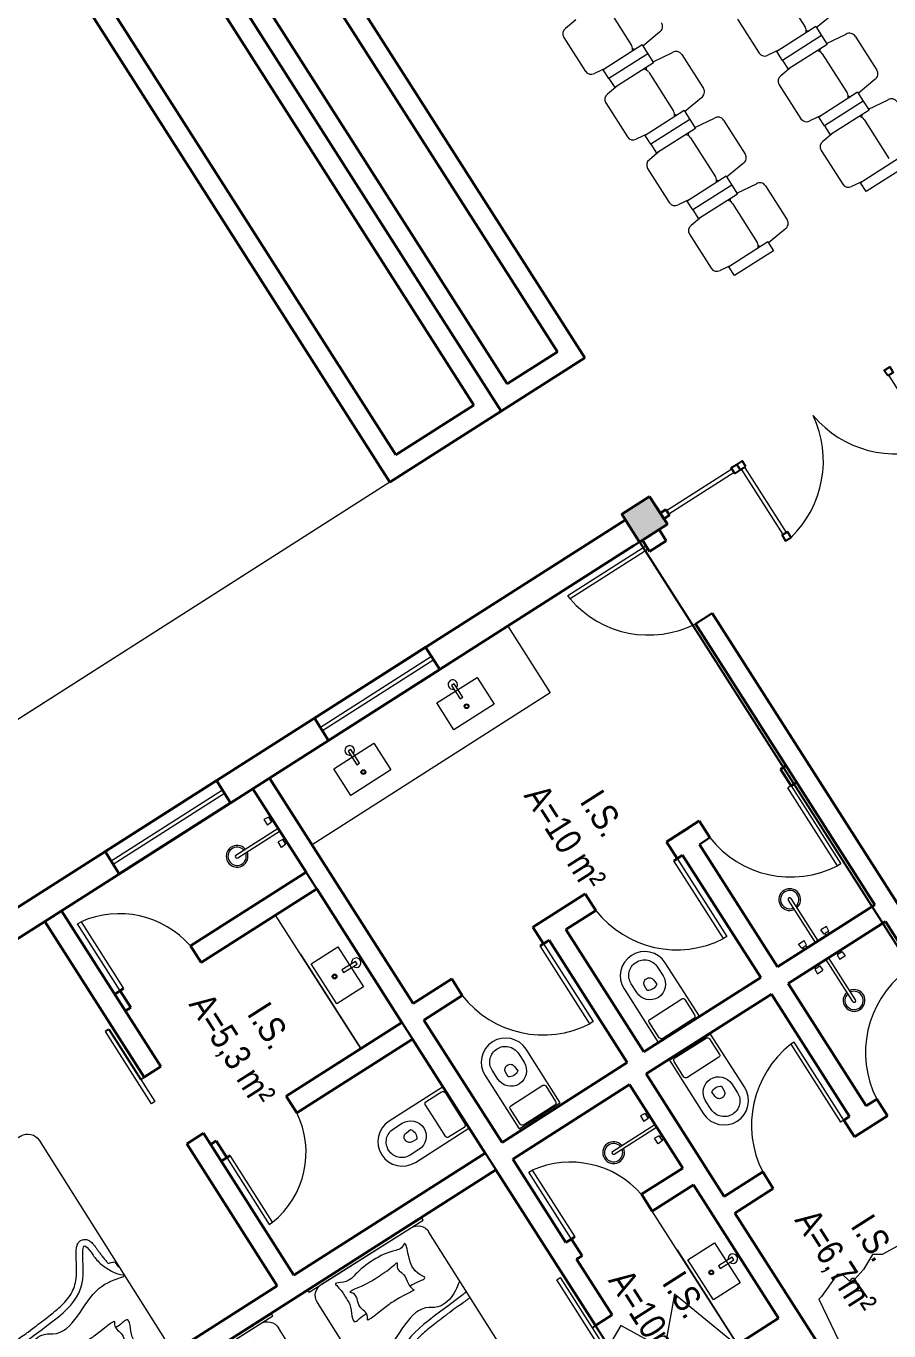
# Model space of a CAD drawing. Header units: metres. Extents: x -71 to 881, y -503 to 661.
# Drawn here: x 158.03 to 164.57, y 545.65 to 555.54 of the extents above; entities that cross this region are included whole.
import ezdxf

# ---------------------------------------------------------------- set-up
doc = ezdxf.new("R2010")
doc.units = ezdxf.units.M
doc.linetypes.add('ACAD_ISO02W100', pattern=[15, 12, -3])
for name, color, linetype, lineweight in [('02. Paredes', 6, 'Continuous', 30), ('03. Esquadria janelas', 2, 'Continuous', 15), ('03. Esquadria Porta', 2, 'Continuous', 15), ('04. Pisos', 8, 'Continuous', 5), ('05. Textos', 5, 'Continuous', 0), ('07. Mobiliário', 51, 'Continuous', 5), ('08. Projeção', 1, 'ACAD_ISO02W100', 5)]:
    doc.layers.add(name, color=color, linetype=linetype, lineweight=lineweight)
doc.layers.add('ARBRE', color=100, linetype='Continuous', lineweight=13, true_color=0x00ff3f)
doc.styles.add('ESC 1.100', font='ARIALN.TTF', dxfattribs={"height": 0.2})

# ---------------------------------------------------------------- blocks, each defined once
blk = doc.blocks.new('WMF2', base_point=(0, 0.01))
at = {"color": 251, "lineweight": 0, "true_color": 0x636466}
for points in [[(162.25, -221.47), (162.55, -220.76), (164.41, -221.19), (167.6, -217.66), (169.53, -216.89), (170.28, -213.15), (171.44, -210.43), (167.5, -207.63), (170.63, -209.8), (171.33, -210.11), (171.53, -210.62), (172.06, -210.42), (172.36, -209.7), (174.37, -210.56), (175.39, -210.16), (176.98, -204.42), (177.29, -203.7), (165.65, -192.21)], [(192.69, -188.7), (207.51, -193.95), (205.44, -181.84), (216.23, -183.49), (218.11, -173.58)]]:
    blk.add_lwpolyline(points, dxfattribs=at)
blk = doc.blocks.new('VASO-CAIXA')
at = {"color": 0, "linetype": 'ByBlock'}
blk.add_lwpolyline([(18.5, 0), (18.5, -48.1, -0.412623), (0, -66.5, -0.412623), (-18.5, -48.1), (-18.5, 0), (0, 0), (17.29, 0)], format="xyb", close=True, dxfattribs=at)
at = {"color": 13, "linetype": 'ByBlock'}
for points in [[(14.5, -18.2, 0.333333), (16, -16.7), (16, -2.7, 0.324141), (14, -0.7), (-14, -0.7, 0.324141), (-16, -2.7), (-16, -16.7, 0.333333), (-14.5, -18.2), (0, -18.2)], [(11.8, -40.6, 0.411784), (0, -28.7, 0.411784), (-11.8, -40.6), (-11.8, -48.5, 0.418677), (0, -60.2, 0.418677), (11.8, -48.5)], [(4.3, -37.8, 0.16754), (0, -36.3, 0.16754), (-4.3, -37.8), (-4, -41.8, 0.428571), (0, -45.5, 0.428571), (4, -41.8)]]:
    blk.add_lwpolyline(points, format="xyb", close=True, dxfattribs=at)
blk = doc.blocks.new('camasolteiro02')
for p, q in [((51.15, 0), (-51.15, 0)), ((-51.15, 0), (51.15, 0)), ((-51.14, -2), (-51.15, 0)), ((51.14, -2), (51.15, 0)), ((40, -2), (-51.14, -2)), ((35, -2), (-35, -2)), ((51.14, -2), (-34.14, -2)), ((-50, -190), (-50, -12)), ((50, -190), (50, -12)), ((40, -200), (-40, -200))]:
    blk.add_line(p, q)
for centre, radius, start, end in [((-40, -12), 10, 90, 180), ((40, -12), 10, 0, 90), ((-49.02, -57.43), 1.23, 90, 142.84305), ((49.06, -69.73), 1.23, 39.61452, 90), ((-40, -190), 10, 180, 270), ((40, -190), 10, 270, 0)]:
    blk.add_arc(centre, radius, start, end)
for points, knots in [([(-15.88, -39.03), (-16.71, -38.93), (-21.13, -38.66), (-30.84, -41.71), (-24.55, -32.19), (-24.19, -25.01), (-32.17, -7.21), (-25.49, -11.92), (-11.56, -6.27), (9.3, -7.15), (22.09, -11.9), (31.11, -6.49), (30.97, -7.79), (30.62, -11.05), (29.37, -14.92), (30.08, -21.22), (28.48, -27.89), (37.87, -40.61), (28.35, -39.2), (25.18, -38.88), (23.06, -38.95), (23.02, -38.95)], [81.687104, 81.687104, 81.687104, 81.687104, 84.303092, 94.490265, 95.821174, 114.974443, 124.217806, 127.994946, 132.672535, 168.407907, 181.157056, 185.083873, 185.083873, 185.083873, 194.913874, 196.95947, 203.804533, 217.332123, 221.076914, 227.501963, 227.635262, 227.635262, 227.635262, 227.635262]), ([(-12.63, -42.94), (-14.11, -43.05), (-15.54, -43.17), (-16.97, -43.28), (-16.87, -43.03), (-15.99, -40.88), (-15.37, -35.93), (-18.07, -28.7), (-13.3, -22.62), (-18.16, -18.49), (-7.84, -20.1), (1.61, -20.01), (11.29, -20.4), (26.32, -17.37), (22.41, -21.46), (22.92, -26.13), (25.95, -32.79), (21.27, -39.03), (26.3, -44.49), (21.88, -43.96), (0.52, -41.86), (-12.63, -42.94)], [128.109957, 128.109957, 128.109957, 128.109957, 133.877174, 133.877174, 133.877174, 134.700022, 140.852367, 148.288711, 156.818578, 158.771961, 161.075668, 177.368653, 194.033089, 200.69833, 202.514132, 207.842433, 213.9765, 223.65884, 225.88537, 231.073357, 231.878679, 231.878679, 231.878679, 231.878679]), ([(-50, -64.79), (-49.44, -65.61), (-5.05, -69.69), (19.93, -66.93), (37.64, -114.46), (38.04, -91.37), (39.37, -84.45), (43.88, -75.43), (47.11, -71.43), (49.83, -69.5), (49.34, -68.99), (49.16, -68.68), (49.06, -68.5)], [1.179138, 1.179138, 1.179138, 1.179138, 4.278979, 98.140229, 150.29156, 154.194563, 163.809696, 172.228699, 179.388193, 179.916356, 180.434462, 181.065997, 181.065997, 181.065997, 181.065997]), ([(-50, -70.42), (-49.95, -70.43), (-49.9, -70.45), (-49.26, -70.61), (-48.75, -70.69), (-48.08, -70.77), (-47.87, -70.79), (-47.51, -70.83), (-47.37, -70.84), (-46.85, -70.9), (-46.48, -70.93), (-45.38, -71.04), (-44.65, -71.11), (-42.5, -71.32), (-36.1, -71.45), (-32, -71.82), (-29.4, -72.04), (-21.97, -72.68), (-17.52, -73.07), (-9.52, -73.94), (-5.98, -74.43), (-0.29, -75.56), (1.99, -76.16), (6.11, -77.58), (7.96, -78.41), (11.39, -80.41), (12.97, -81.57), (16.04, -84.4), (17.52, -86.07), (19.42, -88.66), (19.84, -89.26), (20.69, -90.53), (21.11, -91.19), (22.51, -93.44), (23.48, -95.11), (25.21, -98.11), (25.99, -99.46), (27.29, -101.64), (27.81, -102.49), (28.75, -103.91), (29.16, -104.49), (29.91, -105.48), (30.25, -105.89), (30.92, -106.61), (31.25, -106.93), (31.94, -107.5), (32.29, -107.76), (33.05, -108.21), (33.44, -108.4), (34.29, -108.7), (34.72, -108.81), (35.69, -108.93), (36.22, -108.93), (37.3, -108.78), (37.84, -108.62), (38.83, -108.18), (39.27, -107.89), (40.01, -107.29), (40.32, -106.97), (40.83, -106.34), (41.04, -106.02), (41.39, -105.42), (41.53, -105.13), (41.91, -104.24), (42.08, -103.68), (42.37, -102.51), (42.48, -101.91), (42.66, -100.65), (42.74, -99.97), (42.83, -98.84), (42.86, -98.4), (42.9, -97.58), (42.91, -97.2), (42.94, -96.44), (42.96, -96.07), (42.98, -95.25), (43, -94.8), (43.05, -93.89), (43.08, -93.44), (43.15, -92.51), (43.2, -92.03), (43.36, -90.6), (43.48, -89.61), (43.68, -87.97), (43.76, -87.34), (43.88, -86.16), (43.93, -85.61), (43.99, -84.76), (44.01, -84.46), (44.06, -83.57), (44.08, -82.99), (49.11, -81.89), (49.12, -81.36), (49.16, -80.04), (49.21, -79.3), (49.35, -78.04), (49.46, -77.52), (49.62, -77.01), (49.66, -76.89), (49.76, -76.65), (49.81, -76.54), (49.91, -76.34), (49.95, -76.27), (50, -76.19)], [2.761415, 2.761415, 2.761415, 2.761415, 2.829206, 2.829206, 3.660886, 3.660886, 4.097157, 4.097157, 4.464162, 4.464162, 5.39152, 5.39152, 7.246236, 7.246236, 10.955667, 10.955667, 18.37453, 18.37453, 33.212255, 33.212255, 48.04998, 48.04998, 60.019504, 60.019504, 71.989027, 71.989027, 83.95855, 83.95855, 95.928074, 95.928074, 99.337206, 99.337206, 102.746339, 102.746339, 110.488091, 110.488091, 116.982094, 116.982094, 121.58744, 121.58744, 125.074699, 125.074699, 127.748544, 127.748544, 129.874348, 129.874348, 131.607074, 131.607074, 133.012182, 133.012182, 134.185572, 134.185572, 135.358962, 135.358962, 136.532352, 136.532352, 137.705742, 137.705742, 138.879132, 138.879132, 140.052522, 140.052522, 141.225912, 141.225912, 143.645822, 143.645822, 146.065732, 146.065732, 148.485642, 148.485642, 149.88036, 149.88036, 151.014889, 151.014889, 152.149417, 152.149417, 153.508303, 153.508303, 155.04767, 155.04767, 156.587038, 156.587038, 159.665773, 159.665773, 161.486893, 161.486893, 162.994551, 162.994551, 163.773757, 163.773757, 165.332168, 165.332168, 166.890579, 166.890579, 169.462976, 169.462976, 172.035372, 172.035372, 172.917822, 172.917822, 173.800272, 173.800272, 174.402112, 174.402112, 174.402112, 174.402112])]:
    blk.add_open_spline(points, degree=3, knots=knots)
blk.add_spline([(-49.02, -56.21), (-43.37, -60.33), (-23.07, -62.58), (-19.67, -60.46), (28.62, -70.83), (49.06, -68.5)], degree=3)

msp = doc.modelspace()

# ---------------------------------------------------------------- hatches: boundary and pattern name
at = {"layer": '02. Paredes'}
h = msp.add_hatch(color=256, dxfattribs=at)
h.dxf.hatch_style = 1
h.paths.add_polyline_path([(162.677, 551.6262), (162.8877, 551.7606), (162.7533, 551.9714), (162.5425, 551.8369)])
h.paths.add_polyline_path([(166.4146, 545.7668), (166.6254, 545.9012), (166.4909, 546.112), (166.2802, 545.9775)])

# ---------------------------------------------------------------- linework, layer by layer
for p, q in [((162.6348, 551.5993), (162.8456, 551.7337)), ((163.7564, 551.6772), (163.7649, 551.6826)), ((162.6981, 551.6396), (162.7411, 551.5722)), ((162.6981, 551.6396), (162.7249, 551.5975)), ((163.7833, 551.635), (163.8255, 551.6619)), ((163.1014, 551.0073), (163.2279, 551.088)), ((161.0563, 550.8296), (161.1638, 550.661)), ((160.2132, 550.2918), (160.3207, 550.1232)), ((159.4711, 549.8184), (159.5787, 549.6498)), ((158.841, 549.1792), (159.5787, 549.6498)), ((158.631, 547.9185), (158.6563, 547.9346)), ((158.6563, 547.9346), (158.8983, 547.5552)), ((158.9236, 547.5714), (158.8983, 547.5552)), ((162.3421, 545.6895), (162.3168, 545.6734))]:
    msp.add_line(p, q)
for points in [[(164.5576, 552.8851), (164.5307, 552.9272), (164.5728, 552.9541), (164.5997, 552.912)], [(163.4136, 552.2147), (163.4405, 552.1725), (163.3983, 552.1456), (163.3714, 552.1878)], [(163.4826, 552.1994), (163.4557, 552.2416), (163.4136, 552.2147), (163.4405, 552.1725)], [(163.8255, 551.6619), (163.7986, 551.7041), (163.7564, 551.6772), (163.7833, 551.635)]]:
    msp.add_lwpolyline(points, close=True)
for points in [[(147.5162, 542.1926), (162.5694, 551.7948), (166.3877, 545.8089)], [(159.7473, 549.7574), (163.3505, 544.1087), (151.4093, 536.5054)]]:
    msp.add_lwpolyline(points)
for p, q in [((162.2613, 553.0216), (159.653, 557.1105)), ((162.0542, 553.0674), (159.5266, 557.0299)), ((161.629, 552.6183), (158.94, 556.8337)), ((161.6748, 552.8254), (159.1472, 556.7879)), ((161.4219, 552.6641), (158.8943, 556.6265)), ((160.7859, 552.0805), (158.097, 556.2959)), ((160.8317, 552.2876), (158.3041, 556.2501)), ((162.0542, 553.0674), (161.6748, 552.8254)), ((162.2613, 553.0216), (160.7859, 552.0805)), ((161.4219, 552.6641), (160.8317, 552.2876)), ((162.8609, 551.8028), (162.7802, 551.9292)), ((162.7802, 551.9292), (162.8877, 551.7606)), ((162.7802, 551.9292), (162.8877, 551.7606)), ((162.8609, 551.8028), (162.7802, 551.9292)), ((162.8071, 551.8871), (162.8877, 551.7606)), ((162.8071, 551.8871), (162.8877, 551.7606)), ((162.5694, 551.7948), (153.5948, 546.07)), ((162.677, 551.6262), (162.8877, 551.7606)), ((162.6348, 551.5993), (159.8737, 549.838)), ((162.7518, 551.5553), (162.8783, 551.636)), ((163.7871, 549.9324), (163.7449, 549.9055)), ((163.7449, 549.9055), (163.8256, 549.779)), ((159.8737, 549.838), (158.1707, 548.7517)), ((159.8737, 549.838), (160.9628, 548.1308)), ((163.8256, 549.779), (163.8677, 549.8059)), ((159.7473, 549.7574), (160.1506, 549.1251)), ((162.8808, 549.3543), (163.1295, 549.5129)), ((163.1295, 549.5129), (163.2101, 549.3864)), ((162.8808, 549.3543), (163.0494, 549.4618)), ((162.9229, 549.3812), (162.8808, 549.3543)), ((162.8808, 549.3543), (162.9614, 549.2278)), ((163.13, 549.3354), (163.2101, 549.3864)), ((163.13, 549.3354), (163.7216, 548.408)), ((158.628, 549.2806), (158.7356, 549.112)), ((162.9361, 549.2117), (163.0036, 549.2547)), ((162.9614, 549.2278), (163.0036, 549.2547)), ((162.9614, 549.2278), (163.0036, 549.2547)), ((163.0036, 549.2547), (163.5952, 548.3273)), ((160.1506, 549.1251), (159.2738, 548.5657)), ((160.2313, 548.9986), (159.3545, 548.4393)), ((160.2313, 548.9986), (159.3545, 548.4393)), ((160.2313, 548.9986), (160.8766, 547.9869)), ((161.8691, 548.7089), (162.2653, 548.9617)), ((162.2653, 548.9617), (162.346, 548.8352)), ((158.2972, 548.8324), (159.0501, 547.6521)), ((162.1184, 548.69), (162.346, 548.8352)), ((163.7216, 548.408), (164.4593, 548.8785)), ((158.1707, 548.7517), (153.7024, 545.9014)), ((158.1707, 548.7517), (158.9236, 547.5714)), ((161.9112, 548.7358), (161.8691, 548.7089)), ((161.8691, 548.7089), (161.9497, 548.5825)), ((163.8023, 548.2815), (164.54, 548.7521)), ((161.9244, 548.5663), (161.9919, 548.6093)), ((161.9497, 548.5825), (161.9919, 548.6093)), ((161.9919, 548.6093), (162.5835, 547.682)), ((162.1184, 548.69), (162.7099, 547.7626)), ((159.3545, 548.4393), (159.2738, 548.5657)), ((160.9628, 548.1308), (161.2536, 548.3163)), ((161.2536, 548.3163), (161.3343, 548.1899)), ((162.7099, 547.7626), (163.5952, 548.3273)), ((158.768, 548.2431), (158.7005, 548.2001)), ((158.7427, 548.2269), (158.7005, 548.2001)), ((158.8233, 548.1005), (158.7427, 548.2269)), ((163.8023, 548.2815), (164.3939, 547.3541)), ((161.0434, 548.0043), (161.3343, 548.1899)), ((162.7274, 547.5958), (163.6758, 548.2008)), ((163.6758, 548.2008), (164.2674, 547.2735)), ((158.7812, 548.0736), (158.8233, 548.1005)), ((158.8233, 548.1005), (158.7812, 548.0736)), ((160.8766, 547.9869), (159.9998, 547.4276)), ((161.0434, 548.0043), (161.635, 547.0769)), ((160.9573, 547.8604), (160.0805, 547.3011)), ((160.9573, 547.8604), (161.5085, 546.9963)), ((159.0501, 547.6521), (158.9236, 547.5714)), ((161.635, 547.0769), (162.5835, 547.682)), ((162.7274, 547.5958), (163.3189, 546.6684)), ((159.9998, 547.4276), (160.0805, 547.3011)), ((161.7157, 546.9505), (162.6009, 547.5152)), ((161.8632, 547.0446), (162.6009, 547.5152)), ((162.6009, 547.5152), (163.0042, 546.8829)), ((164.3939, 547.3541), (164.4739, 547.4052)), ((164.5546, 547.2788), (164.4739, 547.4052)), ((164.2252, 547.2466), (164.2674, 547.2735)), ((164.2252, 547.2466), (164.2674, 547.2735)), ((164.3059, 547.1201), (164.2252, 547.2466)), ((164.3059, 547.1201), (164.5546, 547.2788)), ((159.3728, 547.1462), (159.2463, 547.0655)), ((159.3728, 547.1462), (160.0584, 546.0713)), ((164.3481, 547.147), (164.3059, 547.1201)), ((159.2463, 547.0655), (159.932, 545.9906)), ((159.4687, 547.0888), (159.4265, 547.0619)), ((159.4687, 547.0888), (159.4265, 547.0619)), ((159.5494, 546.9623), (159.4687, 547.0888)), ((159.4687, 547.0888), (159.5494, 546.9623)), ((159.5747, 546.9785), (159.5072, 546.9354)), ((161.5085, 546.9963), (160.0584, 546.0713)), ((161.7157, 546.9505), (162.119, 546.3182)), ((161.5892, 546.8698), (158.63, 544.9822)), ((161.5892, 546.8698), (162.3421, 545.6895)), ((163.0042, 546.8829), (162.6923, 546.6839)), ((163.3189, 546.6684), (163.6098, 546.854)), ((163.6905, 546.7275), (163.6098, 546.854)), ((163.0849, 546.7564), (162.773, 546.5574)), ((163.0849, 546.7564), (163.7303, 545.7447)), ((162.773, 546.5574), (162.6923, 546.6839)), ((163.3996, 546.542), (163.6905, 546.7275)), ((163.3996, 546.542), (164.4886, 544.8347)), ((162.1865, 546.3612), (162.119, 546.3182)), ((162.1612, 546.3451), (162.119, 546.3182)), ((162.2418, 546.2186), (162.1612, 546.3451)), ((162.1997, 546.1917), (162.2418, 546.2186)), ((162.2418, 546.2186), (162.1997, 546.1917)), ((162.1997, 546.1917), (162.4686, 545.7702)), ((159.932, 545.9906), (155.6744, 543.2748)), ((162.4686, 545.7702), (162.3421, 545.6895)), ((163.7303, 545.7447), (163.4183, 545.5457))]:
    msp.add_line(p, q, dxfattribs=at)
for points in [[(162.7533, 551.9714), (162.8877, 551.7606), (162.677, 551.6262), (162.5425, 551.8369)], [(162.8761, 551.8718), (162.903, 551.8297), (162.8609, 551.8028), (162.834, 551.8449)], [(161.0563, 550.8296), (161.1638, 550.661), (160.3207, 550.1232), (160.2132, 550.2918)], [(159.4711, 549.8184), (159.5787, 549.6498), (158.7356, 549.112), (158.628, 549.2806)]]:
    msp.add_lwpolyline(points, close=True, dxfattribs=at)
for points in [[(162.7518, 551.5553), (162.6981, 551.6396), (162.8245, 551.7203), (162.8783, 551.636)], [(163.2279, 551.088), (166.0244, 546.704)], [(164.4593, 548.8785), (163.1014, 551.0073)], [(165.8979, 546.6233), (164.54, 548.7521)]]:
    msp.add_lwpolyline(points, dxfattribs=at)
at = {"layer": '03. Esquadria janelas'}
for p, q in [((164.8819, 552.3951), (164.566, 552.8905)), ((163.3768, 552.1793), (162.8815, 551.8634)), ((163.7649, 551.6826), (163.4489, 552.1779)), ((163.7901, 551.6987), (163.4742, 552.194)), ((163.3929, 552.1541), (162.8976, 551.8381)), ((161.102, 550.7579), (160.2589, 550.2201)), ((161.1181, 550.7326), (160.275, 550.1948)), ((159.5168, 549.7468), (158.6737, 549.209)), ((159.5329, 549.7215), (158.6899, 549.1837))]:
    msp.add_line(p, q, dxfattribs=at)
at = {"layer": '03. Esquadria Porta'}
for p, q in [((163.8256, 549.779), (163.8003, 549.7629)), ((164.1767, 549.1727), (163.8003, 549.7629)), ((163.8256, 549.779), (164.202, 549.1889)), ((162.9614, 549.2278), (162.9361, 549.2117)), ((163.3126, 548.6215), (162.9361, 549.2117)), ((162.9614, 549.2278), (163.3379, 548.6376)), ((164.202, 549.1889), (164.1767, 549.1727)), ((158.42, 548.7328), (158.4453, 548.7489)), ((158.7427, 548.2269), (158.42, 548.7328)), ((158.4453, 548.7489), (158.768, 548.2431)), ((163.3379, 548.6376), (163.3126, 548.6215)), ((161.9497, 548.5825), (161.9244, 548.5663)), ((162.3009, 547.9762), (161.9244, 548.5663)), ((161.9497, 548.5825), (162.3262, 547.9923)), ((158.7427, 548.2269), (158.768, 548.2431)), ((158.9806, 547.3705), (158.631, 547.9185)), ((162.3262, 547.9923), (162.3009, 547.9762)), ((163.8488, 547.8367), (163.8235, 547.8206)), ((163.8235, 547.8206), (164.1999, 547.2304)), ((164.2252, 547.2466), (163.8488, 547.8367)), ((158.8983, 547.5552), (159.0059, 547.3866)), ((159.0059, 547.3866), (158.9806, 547.3705)), ((164.2252, 547.2466), (164.1999, 547.2304)), ((159.5494, 546.9623), (159.872, 546.4565)), ((159.8973, 546.4726), (159.5747, 546.9785)), ((161.8385, 546.8509), (161.8638, 546.867)), ((162.1612, 546.3451), (161.8385, 546.8509)), ((161.8638, 546.867), (162.1865, 546.3612)), ((159.872, 546.4565), (159.8973, 546.4726)), ((162.1612, 546.3451), (162.1865, 546.3612)), ((162.0495, 546.0366), (162.0748, 546.0528)), ((162.0748, 546.0528), (162.3168, 545.6734)), ((162.3991, 545.4886), (162.0495, 546.0366)), ((162.3168, 545.6734), (162.4244, 545.5048))]:
    msp.add_line(p, q, dxfattribs=at)
msp.add_lwpolyline([(162.1509, 551.1957), (162.1348, 551.221), (162.7249, 551.5975), (162.7411, 551.5722)], close=True, dxfattribs=at)
at = {"layer": '04. Pisos'}
msp.add_line((160.7859, 552.0805), (145.8592, 542.5589), dxfattribs=at)
msp.add_lwpolyline([(158.097, 556.2959), (160.7859, 552.0805), (157.4178, 549.932), (154.7289, 554.1474)], close=True, dxfattribs=at)
at = {"layer": '07. Mobiliário'}
for p, q in [((163.7433, 555.823), (163.9316, 555.5279)), ((162.4288, 555.6843), (162.617, 555.3892)), ((164.0159, 555.5259), (164.1428, 555.6298)), ((162.1947, 555.5824), (162.1168, 555.518)), ((163.4181, 555.5891), (163.5823, 555.3316)), ((164.0121, 555.5318), (163.717, 555.3436)), ((164.0121, 555.5318), (164.0551, 555.4644)), ((162.1036, 555.4504), (162.2678, 555.1929)), ((162.7013, 555.3872), (162.8282, 555.4911)), ((164.0551, 555.4644), (163.76, 555.2762)), ((164.0551, 555.4644), (163.76, 555.2762)), ((164.0551, 555.4644), (164.0981, 555.397)), ((164.0944, 555.4029), (164.2421, 555.4742)), ((164.3111, 555.4589), (164.4753, 555.2014)), ((162.6975, 555.3931), (162.4025, 555.2049)), ((162.6975, 555.3931), (162.7406, 555.3257)), ((162.7798, 555.2641), (162.9275, 555.3355)), ((163.7405, 555.3586), (163.6493, 555.3151)), ((163.76, 555.2762), (163.717, 555.3436)), ((164.0981, 555.397), (163.8031, 555.2087)), ((162.7406, 555.3257), (162.4455, 555.1375)), ((162.7406, 555.3257), (162.4455, 555.1375)), ((162.7836, 555.2582), (162.4885, 555.07)), ((162.7406, 555.3257), (162.7836, 555.2582)), ((162.9966, 555.3202), (163.1608, 555.0627)), ((163.76, 555.2762), (163.8031, 555.2087)), ((164.0606, 555.3256), (164.2489, 555.0305)), ((162.4259, 555.2199), (162.3347, 555.1764)), ((162.4455, 555.1375), (162.4025, 555.2049)), ((162.4455, 555.1375), (162.4885, 555.07)), ((162.7461, 555.1869), (162.9343, 554.8918)), ((163.8265, 555.2237), (163.7486, 555.1593)), ((162.512, 555.085), (162.4341, 555.0206)), ((163.7354, 555.0917), (163.8996, 554.8342)), ((164.3294, 555.0344), (164.0343, 554.8462)), ((164.3294, 555.0344), (164.3724, 554.967)), ((164.3332, 555.0285), (164.4601, 555.1324)), ((162.4208, 554.953), (162.5851, 554.6955)), ((163.0186, 554.8898), (163.1455, 554.9937)), ((164.3724, 554.967), (164.0773, 554.7788)), ((164.3724, 554.967), (164.0773, 554.7788)), ((164.3724, 554.967), (164.4154, 554.8995)), ((164.4117, 554.9054), (164.5594, 554.9768)), ((163.0148, 554.8957), (162.7198, 554.7075)), ((163.0148, 554.8957), (163.0579, 554.8283)), ((163.0971, 554.7667), (163.2448, 554.838)), ((164.0578, 554.8612), (163.9666, 554.8177)), ((164.0773, 554.7788), (164.0343, 554.8462)), ((164.4154, 554.8995), (164.1204, 554.7113)), ((163.0579, 554.8283), (162.7628, 554.64)), ((163.0579, 554.8283), (162.7628, 554.64)), ((163.1009, 554.7608), (162.8058, 554.5726)), ((163.0579, 554.8283), (163.1009, 554.7608)), ((163.3139, 554.8228), (163.4781, 554.5653)), ((164.0773, 554.7788), (164.1204, 554.7113)), ((164.3779, 554.8282), (164.5662, 554.5331)), ((162.7432, 554.7225), (162.652, 554.6789)), ((162.7628, 554.64), (162.7198, 554.7075)), ((162.7628, 554.64), (162.8058, 554.5726)), ((163.0634, 554.6895), (163.2516, 554.3944)), ((164.1438, 554.7263), (164.0659, 554.6619)), ((162.8293, 554.5876), (162.7514, 554.5232)), ((164.0527, 554.5942), (164.2169, 554.3368)), ((162.7381, 554.4555), (162.9024, 554.1981)), ((163.3359, 554.3924), (163.4628, 554.4963)), ((164.6467, 554.537), (164.3516, 554.3488)), ((164.6897, 554.4696), (164.3946, 554.2813)), ((163.3321, 554.3983), (163.0371, 554.2101)), ((163.3321, 554.3983), (163.3752, 554.3309)), ((164.3751, 554.3638), (164.2839, 554.3202)), ((164.3946, 554.2813), (164.3516, 554.3488)), ((163.3752, 554.3309), (163.0801, 554.1426)), ((163.3752, 554.3309), (163.0801, 554.1426)), ((163.4182, 554.2634), (163.1231, 554.0752)), ((163.3752, 554.3309), (163.4182, 554.2634)), ((163.4144, 554.2693), (163.5621, 554.3406)), ((163.6311, 554.3254), (163.7954, 554.0679)), ((163.0605, 554.2251), (162.9693, 554.1815)), ((163.0801, 554.1426), (163.0371, 554.2101)), ((163.3807, 554.192), (163.5689, 553.897)), ((163.1466, 554.0902), (163.0687, 554.0258)), ((163.0801, 554.1426), (163.1231, 554.0752)), ((163.0554, 553.9581), (163.2197, 553.7006)), ((163.6532, 553.895), (163.7801, 553.9988)), ((163.6494, 553.9009), (163.3544, 553.7127)), ((163.6494, 553.9009), (163.6925, 553.8334)), ((163.6925, 553.8334), (163.3974, 553.6452)), ((163.3778, 553.7276), (163.2866, 553.6841)), ((163.3974, 553.6452), (163.3544, 553.7127)), ((161.4457, 550.6004), (161.5747, 550.3981)), ((161.5747, 550.3981), (161.2712, 550.2045)), ((160.6638, 550.1017), (160.7929, 549.8994)), ((160.7929, 549.8994), (160.4894, 549.7058)), ((159.8662, 549.5418), (159.8307, 549.5232)), ((159.8307, 549.5232), (159.8575, 549.4811)), ((159.8897, 549.505), (159.8575, 549.4811)), ((159.8662, 549.5418), (159.8897, 549.505)), ((159.8699, 549.536), (159.8843, 549.5452)), ((159.886, 549.5107), (159.9004, 549.5199)), ((159.6195, 549.2544), (159.9399, 549.4588)), ((159.6326, 549.2339), (159.953, 549.4382)), ((159.9737, 549.3732), (159.9385, 549.3541)), ((159.9653, 549.312), (159.9385, 549.3541)), ((159.9972, 549.3364), (159.9653, 549.312)), ((159.9972, 549.3364), (159.9737, 549.3732)), ((159.9774, 549.3675), (159.9918, 549.3767)), ((159.9935, 549.3422), (160.008, 549.3514)), ((163.8034, 548.9126), (164.0078, 548.5922)), ((163.824, 548.9257), (164.0283, 548.6053)), ((160.5647, 547.7879), (159.9193, 548.7996)), ((164.0928, 548.7145), (164.0507, 548.6877)), ((164.1114, 548.6789), (164.0928, 548.7145)), ((164.0746, 548.6555), (164.0507, 548.6877)), ((164.1114, 548.6789), (164.0746, 548.6555)), ((164.0803, 548.6591), (164.0895, 548.6447)), ((164.1056, 548.6753), (164.1148, 548.6609)), ((163.8816, 548.5798), (163.9237, 548.6066)), ((163.906, 548.5479), (163.8816, 548.5798)), ((163.906, 548.5479), (163.9428, 548.5714)), ((163.9118, 548.5516), (163.921, 548.5372)), ((163.9428, 548.5714), (163.9237, 548.6066)), ((163.9371, 548.5677), (163.9463, 548.5533)), ((164.1803, 548.5024), (164.1711, 548.5168)), ((164.2114, 548.5222), (164.1746, 548.4987)), ((164.2056, 548.5185), (164.1964, 548.5329)), ((164.2114, 548.5222), (164.2358, 548.4903)), ((160.1076, 548.5045), (160.5647, 547.7879)), ((160.3827, 548.1262), (160.1891, 548.4297)), ((164.006, 548.3912), (164.0428, 548.4147)), ((164.0371, 548.411), (164.0279, 548.4254)), ((164.0428, 548.4147), (164.0667, 548.3824)), ((164.2934, 548.1445), (164.089, 548.4649)), ((164.3139, 548.1575), (164.1096, 548.4779)), ((164.1746, 548.4987), (164.1937, 548.4635)), ((164.2358, 548.4903), (164.1937, 548.4635)), ((164.0118, 548.3949), (164.0026, 548.4093)), ((164.006, 548.3912), (164.0246, 548.3556)), ((164.0246, 548.3556), (164.0667, 548.3824)), ((160.585, 548.2553), (160.3827, 548.1262)), ((162.7188, 547.2965), (162.6833, 547.2779)), ((162.6833, 547.2779), (162.7101, 547.2358)), ((162.7423, 547.2597), (162.7101, 547.2358)), ((162.7188, 547.2965), (162.7423, 547.2597)), ((162.7225, 547.2907), (162.7369, 547.2999)), ((162.7386, 547.2654), (162.753, 547.2746)), ((162.4721, 547.0091), (162.7925, 547.2134)), ((162.4852, 546.9885), (162.8056, 547.1929)), ((162.8264, 547.1279), (162.7911, 547.1088)), ((162.8498, 547.0911), (162.8264, 547.1279)), ((162.83, 547.1222), (162.8444, 547.1314)), ((162.818, 547.0667), (162.7911, 547.1088)), ((162.8498, 547.0911), (162.818, 547.0667)), ((162.8462, 547.0969), (162.8606, 547.1061)), ((163.4183, 545.5457), (162.773, 546.5574)), ((162.9612, 546.2623), (163.4183, 545.5457)), ((163.2363, 545.884), (163.0427, 546.1875)), ((163.4386, 546.0131), (163.2363, 545.884))]:
    msp.add_line(p, q, dxfattribs=at)
for points in [[(161.6779, 550.9889), (162.0006, 550.4831), (160.1964, 549.3322), (159.8737, 549.838)], [(161.2712, 550.2045), (161.1422, 550.4068), (161.4457, 550.6004), (161.5747, 550.3981)], [(161.2722, 550.5524), (161.2521, 550.5395), (161.317, 550.4377), (161.3372, 550.4506)], [(160.4894, 549.7058), (160.3603, 549.9081), (160.6638, 550.1017), (160.7929, 549.8994)], [(160.4904, 550.0537), (160.4702, 550.0408), (160.5352, 549.939), (160.5553, 549.9518)], [(160.1891, 548.4297), (160.3914, 548.5588), (160.585, 548.2553), (160.3827, 548.1262)], [(160.537, 548.4287), (160.5241, 548.4489), (160.4223, 548.3839), (160.4351, 548.3638)], [(163.0427, 546.1875), (163.245, 546.3166), (163.4386, 546.0131), (163.2363, 545.884)], [(163.3906, 546.1865), (163.3778, 546.2067), (163.2759, 546.1417), (163.2888, 546.1216)]]:
    msp.add_lwpolyline(points, close=True, dxfattribs=at)
for centre, radius in [((161.3664, 550.3821), 0.018), ((161.3664, 550.3821), 0.012), ((160.5846, 549.8833), 0.018), ((160.5846, 549.8833), 0.012), ((160.3666, 548.3345), 0.018), ((160.3666, 548.3345), 0.012), ((163.2203, 546.0923), 0.018), ((163.2203, 546.0923), 0.012)]:
    msp.add_circle(centre, radius, dxfattribs=at)
for centre, radius, start, end in [((162.8013, 555.5332), 0.05, 302.53328, 32.53328), ((162.1457, 555.4773), 0.05, 125.36535, 212.53328), ((163.8894, 555.501), 0.05, 339.40318, 32.53328), ((163.9632, 555.5481), 0.05, 242.9452, 265.66338), ((164.2689, 555.432), 0.05, 32.53328, 122.53328), ((162.5749, 555.3623), 0.05, 339.40318, 32.53328), ((162.6486, 555.4094), 0.05, 242.9452, 265.66338), ((162.9544, 555.2933), 0.05, 32.53328, 122.53328), ((163.6245, 555.3585), 0.05, 212.53328, 299.70121), ((164.0185, 555.2987), 0.05, 32.53328, 85.66338), ((164.0923, 555.3458), 0.05, 159.40318, 182.12136), ((162.3099, 555.2198), 0.05, 212.53328, 299.70121), ((162.7039, 555.16), 0.05, 32.53328, 85.66338), ((162.7777, 555.207), 0.05, 159.40318, 182.12136), ((163.7775, 555.1186), 0.05, 125.36535, 212.53328), ((164.4332, 555.1745), 0.05, 302.53328, 32.53328), ((163.1186, 555.0358), 0.05, 302.53328, 32.53328), ((162.463, 554.9798), 0.05, 125.36535, 212.53328), ((164.2067, 555.0036), 0.05, 339.40318, 32.53328), ((164.2805, 555.0507), 0.05, 242.9452, 265.66338), ((164.5862, 554.9346), 0.05, 32.53328, 122.53328), ((162.8922, 554.8649), 0.05, 339.40318, 32.53328), ((162.9659, 554.912), 0.05, 242.9452, 265.66338), ((163.2717, 554.7959), 0.05, 32.53328, 122.53328), ((164.3358, 554.8013), 0.05, 32.53328, 85.66338), ((164.4096, 554.8483), 0.05, 159.40318, 182.12136), ((163.9418, 554.8611), 0.05, 212.53328, 299.70121), ((162.6272, 554.7224), 0.05, 212.53328, 299.70121), ((163.0212, 554.6626), 0.05, 32.53328, 85.66338), ((163.095, 554.7096), 0.05, 159.40318, 182.12136), ((164.0948, 554.6211), 0.05, 125.36535, 212.53328), ((163.4359, 554.5384), 0.05, 302.53328, 32.53328), ((162.7803, 554.4824), 0.05, 125.36535, 212.53328), ((163.2095, 554.3675), 0.05, 339.40318, 32.53328), ((163.2832, 554.4145), 0.05, 242.9452, 265.66338), ((163.589, 554.2985), 0.05, 32.53328, 122.53328), ((164.2591, 554.3637), 0.05, 212.53328, 299.70121), ((162.9445, 554.225), 0.05, 212.53328, 299.70121), ((163.3385, 554.1651), 0.05, 32.53328, 85.66338), ((163.4123, 554.2122), 0.05, 159.40318, 182.12136), ((163.7532, 554.041), 0.05, 302.53328, 32.53328), ((163.0976, 553.985), 0.05, 125.36535, 212.53328), ((163.5267, 553.8701), 0.05, 339.40318, 32.53328), ((163.6005, 553.9171), 0.05, 242.9452, 265.66338), ((163.2618, 553.7275), 0.05, 212.53328, 299.70121), ((161.2622, 550.546), 0.036, 321.84014, 283.06589), ((160.4803, 550.0473), 0.036, 321.84014, 283.06589), ((159.6279, 549.2453), 0.0825, 41.01335, 24.05321), ((159.6279, 549.2453), 0.0693, 42.65131, 22.41525), ((159.626, 549.2441), 0.0122, 122.53328, 302.53328), ((163.8149, 548.9173), 0.0825, 311.01335, 294.05321), ((163.8149, 548.9173), 0.0693, 312.65131, 292.41525), ((163.8137, 548.9191), 0.0122, 32.53328, 212.53328), ((160.5306, 548.4388), 0.036, 231.84014, 193.06589), ((164.3025, 548.1529), 0.0825, 131.01335, 114.05321), ((164.3025, 548.1529), 0.0693, 132.65131, 112.41525), ((164.3037, 548.151), 0.0122, 212.53328, 32.53328), ((162.4805, 547), 0.0825, 41.01335, 24.05321), ((162.4805, 547), 0.0693, 42.65131, 22.41525), ((162.4786, 546.9988), 0.0122, 122.53328, 302.53328), ((163.3842, 546.1966), 0.036, 231.84014, 193.06589)]:
    msp.add_arc(centre, radius, start, end, dxfattribs=at)
at = {"layer": '08. Projeção'}
for centre, radius, start, end in [((163.2608, 552.2411), 0.8089, 314.27521, 25.11351), ((164.6133, 553.1038), 0.8089, 219.95305, 290.79135), ((162.7457, 551.7044), 0.7826, 220.54131, 297.03416), ((163.8232, 549.8665), 0.7786, 218.06082, 297.00574), ((158.7347, 548.0927), 0.7172, 41.26852, 113.79804), ((162.959, 549.3152), 0.7786, 218.06082, 297.00574), ((165.1677, 547.7588), 0.7786, 128.06082, 207.00574), ((161.9473, 548.6699), 0.7786, 218.06082, 297.00574), ((164.3035, 547.2075), 0.7786, 128.06082, 207.00574), ((159.4711, 547.0014), 0.6792, 308.87347, 26.19309), ((162.1532, 546.2108), 0.7172, 41.26852, 113.79804)]:
    msp.add_arc(centre, radius, start, end, dxfattribs=at)

# ---------------------------------------------------------------- block references
at = {"layer": '07. Mobiliário', "extrusion": (0, 0, -1), "xscale": 0.01, "yscale": 0.01, "zscale": -0.01}
for p, rotation in [((-162.9741, 547.934), 147.4667205098217), ((-161.9208, 547.2784), 147.4667205098217), ((-163.0588, 547.799), 327.4667205098217), ((-161.2845, 547.3409), 57.46672050982171)]:
    msp.add_blockref('VASO-CAIXA', p, dxfattribs=dict(at, rotation=rotation))
at = {"layer": '07. Mobiliário', "xscale": -0.01, "yscale": 0.01, "zscale": 0.01}
for p, rotation in [((158.7205, 545.2209), 212.2899857079861), ((160.5946, 546.2328), 32.28998570798613), ((159.4554, 545.5061), 32.28998570798613)]:
    msp.add_blockref('camasolteiro02', p, dxfattribs=dict(at, rotation=rotation))
at = {"layer": 'ARBRE', "color": 251, "lineweight": 5, "true_color": 0x636466, "xscale": 0.03451886634015593, "yscale": 0.03451886634015593, "zscale": 0.03451886634015593, "rotation": 160.1685466476646}
msp.add_blockref('WMF2', (167.4077, 537.1984), dxfattribs=at)

# ---------------------------------------------------------------- texts
at = {"layer": '05. Textos', "char_height": 0.2, "width": 6.866758, "attachment_point": 2, "rotation": 302.50302, "style": 'ESC 1.100'}
for s, insert in [('I.S.\\PA=10 m²', (162.4798, 549.6237)), ('I.S.\\PA=5,3 m²', (159.9585, 548.0154)), ('I.S.\\PA=6,7m²', (164.5313, 546.4075)), ('I.S.\\PA=10m²', (163.102, 545.9769))]:
    msp.add_mtext(s, dxfattribs=dict(at, insert=insert))

doc.saveas('drawing.dxf')
